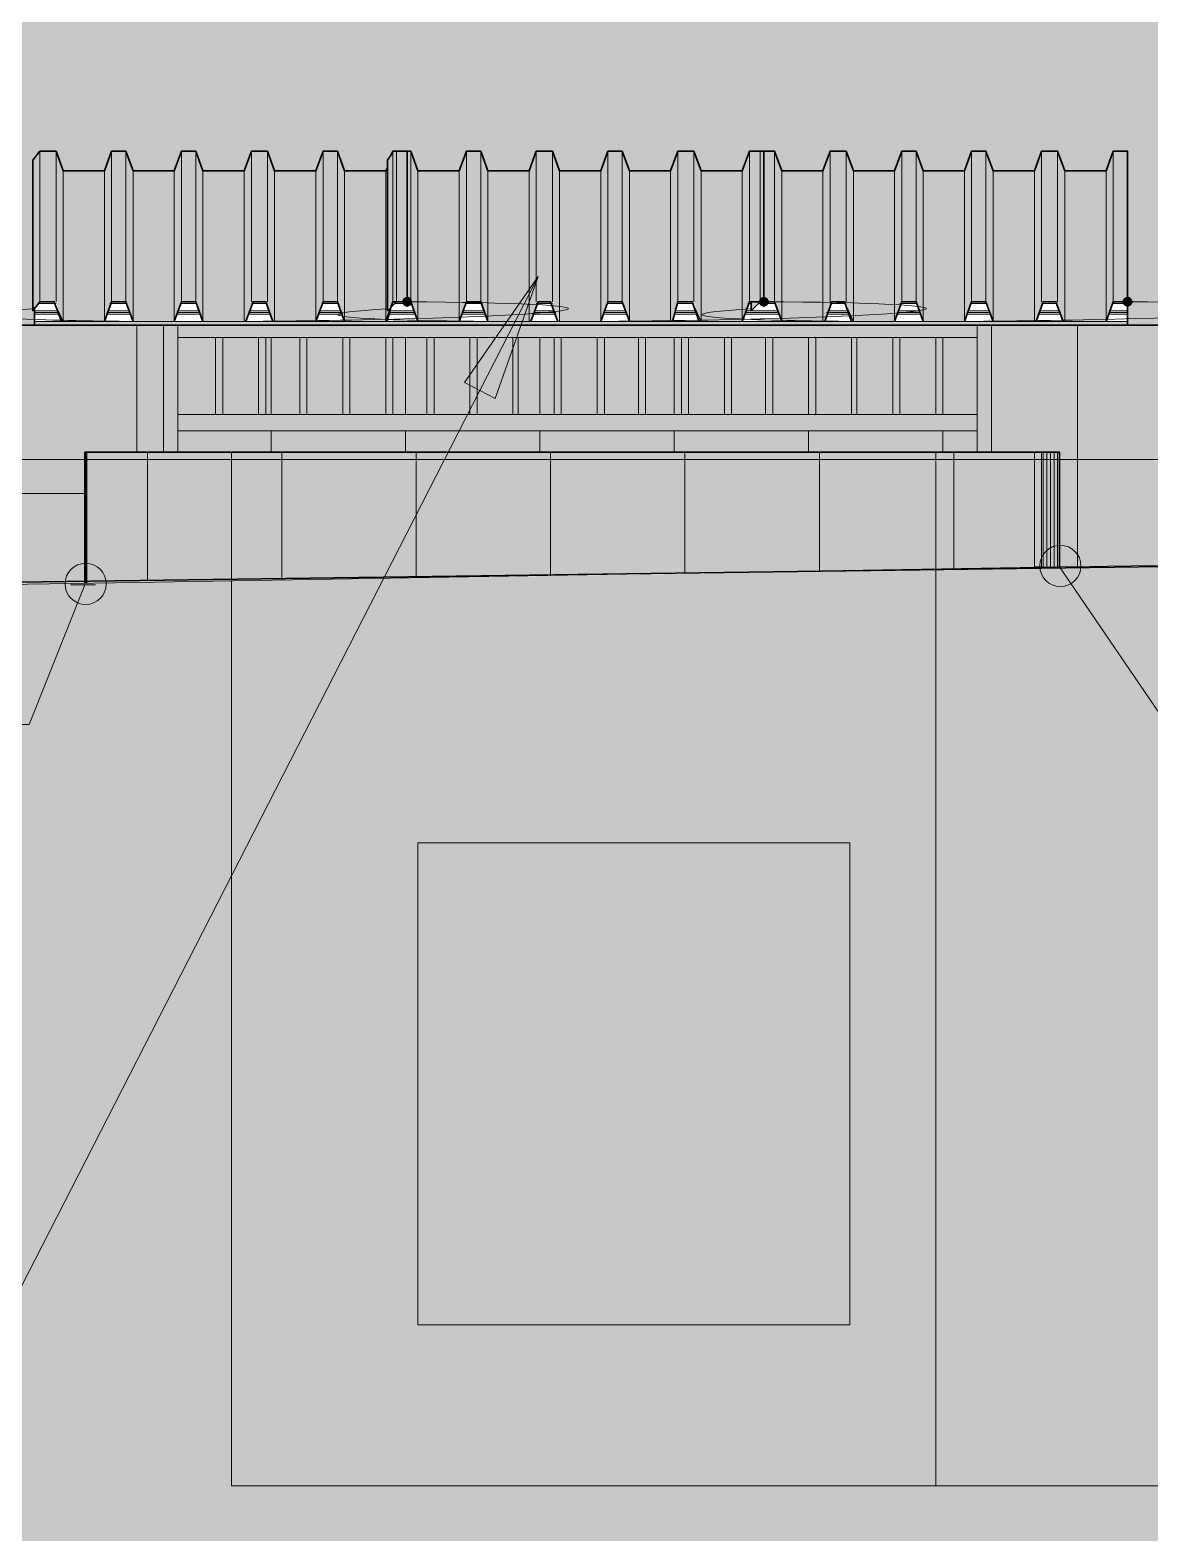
# Model space of a CAD drawing. Header units: millimetres. Extents: x -11345 to 411485, y -9810 to 73012.
# Drawn here: x 316092 to 318738, y 25735 to 29286 of the extents above; entities that cross this region are included whole.
import ezdxf

# ---------------------------------------------------------------- set-up
doc = ezdxf.new("R2010")
doc.units = ezdxf.units.MM
for name, color, linetype in [('PDF _Аннотация', 7, 'Continuous'), ('PDF _Крыша штриховка', 7, 'Continuous'), ('PDF _Линии', 7, 'Continuous'), ('PDF _Отметки', 7, 'Continuous'), ('PDF _Стены наружные', 7, 'Continuous'), ('PDF _Узлы', 7, 'Continuous')]:
    doc.layers.add(name, color=color, linetype=linetype)
for name, color, linetype, true_color in [('PDF _Крыша', 9, 'Continuous', 0x808080), ('PDF _Обобщенные модели', 7, 'Continuous', 0xb5bcbf), ('PDF _Ограждение', 7, 'Continuous', 0x7f7f7f), ('PDF _Стены штриховка поверхности', 7, 'Continuous', 0xcacbcc)]:
    doc.layers.add(name, color=color, linetype=linetype, true_color=true_color)

msp = doc.modelspace()

# ---------------------------------------------------------------- hatches: boundary and pattern name
at = {"layer": 'PDF _Аннотация', "transparency": 33554687}
msp.add_hatch(color=256, dxfattribs=at).paths.add_polyline_path([(317203.46523, 28453.26545), (317292.35903, 28703.01472), (317118.80446, 28453.26545), (317190.76611, 28415.16811)])
at = {"layer": 'PDF _Крыша', "true_color": 0x444f5b, "transparency": 33554559}
msp.add_hatch(color=251, dxfattribs=at).paths.add_polyline_path([(318685.02865, 28597.18876), (316102.87525, 28597.18876), (316102.87525, 28588.72268), (318685.02865, 28588.72268)])
at = {"layer": 'PDF _Линии', "transparency": 33554559}
for points in [[(316996.04635, 28643.75218), (316991.81331, 28652.21826), (316983.34723, 28656.4513), (316974.88115, 28652.21826), (316970.64812, 28643.75218), (316974.88115, 28635.2861), (316983.34723, 28631.05307), (316991.81331, 28635.2861)], [(317838.42098, 28643.75218), (317834.18794, 28652.21826), (317825.72186, 28656.4513), (317817.25579, 28652.21826), (317813.02275, 28643.75218), (317817.25579, 28635.2861), (317825.72186, 28631.05307), (317834.18794, 28635.2861)], [(318697.72776, 28643.75218), (318693.49472, 28652.21826), (318685.02865, 28656.4513), (318676.56257, 28652.21826), (318672.32953, 28643.75218), (318676.56257, 28635.2861), (318685.02865, 28631.05307), (318693.49472, 28635.2861)]]:
    msp.add_hatch(color=256, dxfattribs=at).paths.add_polyline_path(points)
at = {"layer": 'PDF _Обобщенные модели', "true_color": 0x51565c, "transparency": 33554559}
h = msp.add_hatch(color=251, dxfattribs=at)
h.paths.add_polyline_path([(318536.87231, 28597.18876), (318634.23219, 28597.18876), (318646.9313, 28639.51914), (318651.16434, 28643.75218), (318685.02865, 28643.75218), (318685.02865, 28999.3274), (318651.16434, 28999.3274), (318634.23219, 28952.76398), (318536.87231, 28952.76398), (318519.94015, 28999.3274), (318481.84281, 28999.3274), (318481.84281, 28995.09436), (318464.91065, 28952.76398), (318367.55077, 28952.76398), (318350.61862, 28999.3274), (318316.75431, 28999.3274), (318299.82216, 28952.76398), (318202.46228, 28952.76398), (318185.53012, 28999.3274), (318151.66582, 28999.3274), (318134.73366, 28952.76398), (318037.37378, 28952.76398), (318020.44163, 28999.3274), (317982.34428, 28999.3274), (317965.41213, 28952.76398), (317868.05225, 28952.76398), (317851.12009, 28999.3274), (317791.85756, 28999.3274), (317774.9254, 28952.76398), (317677.56552, 28952.76398), (317660.63337, 28999.3274), (317622.53602, 28999.3274), (317622.53602, 28995.09436), (317605.60387, 28952.76398), (317508.24399, 28952.76398), (317491.31183, 28999.3274), (317457.44753, 28999.3274), (317440.51537, 28952.76398), (317343.15549, 28952.76398), (317326.22334, 28999.3274), (317288.12599, 28999.3274), (317271.19384, 28952.76398), (317173.83396, 28952.76398), (317156.9018, 28999.3274), (317123.0375, 28999.3274), (317106.10534, 28952.76398), (317008.74546, 28952.76398), (316991.81331, 28999.3274), (316949.48292, 28999.3274), (316945.24989, 28990.86132), (316936.78381, 28978.16221), (316936.78381, 28961.23006), (316932.55077, 28952.76398), (316835.19089, 28952.76398), (316818.25874, 28999.3274), (316784.39443, 28999.3274), (316767.46228, 28952.76398), (316670.10239, 28952.76398), (316653.17024, 28999.3274), (316615.07289, 28999.3274), (316598.14074, 28952.76398), (316500.78086, 28952.76398), (316483.84871, 28999.3274), (316449.9844, 28999.3274), (316433.05225, 28952.76398), (316335.69236, 28952.76398), (316318.76021, 28999.3274), (316284.8959, 28999.3274), (316267.96375, 28952.76398), (316170.60387, 28952.76398), (316153.67172, 28999.3274), (316115.57437, 28999.3274), (316098.64222, 28978.16221), (316098.64222, 28626.82003), (316111.34133, 28639.51914), (316115.57437, 28643.75218), (316149.43868, 28643.75218), (316153.67172, 28643.75218), (316161.88879, 28616.36193), (316149.43868, 28643.75218), (316166.37083, 28597.18876), (316267.96375, 28597.18876), (316280.66287, 28639.51914), (316284.8959, 28643.75218), (316318.76021, 28643.75218), (316335.69236, 28601.4218), (316335.69236, 28597.18876), (316433.05225, 28597.18876), (316445.75136, 28635.2861), (316449.9844, 28643.75218), (316483.84871, 28643.75218), (316500.78086, 28601.4218), (316500.78086, 28597.18876), (316602.37378, 28597.18876), (316619.30593, 28643.75218), (316648.9372, 28643.75218), (316661.38731, 28616.36193), (316665.86936, 28601.4218), (316670.10239, 28597.18876), (316767.46228, 28597.18876), (316780.16139, 28639.51914), (316784.39443, 28643.75218), (316818.25874, 28643.75218), (316835.19089, 28601.4218), (316835.19089, 28597.18876), (316932.55077, 28597.18876), (316941.01685, 28622.58699), (316942.22629, 28623.79643), (316932.55077, 28597.18876), (316936.78381, 28597.18876), (316944.72076, 28626.2909), (316945.24989, 28626.82003), (316945.24989, 28628.23104), (316947.89554, 28637.93175), (316949.48292, 28639.51914), (316951.59944, 28639.51914), (316949.48292, 28635.2861), (316957.949, 28643.75218), (316991.81331, 28643.75218), (317008.74546, 28601.4218), (317008.74546, 28597.18876), (317106.10534, 28597.18876), (317123.0375, 28639.51914), (317123.0375, 28643.75218), (317156.9018, 28643.75218), (317173.83396, 28601.4218), (317173.83396, 28597.18876), (317275.42688, 28597.18876), (317292.35903, 28643.75218), (317321.9903, 28643.75218), (317343.15549, 28597.18876), (317326.22334, 28643.75218), (317343.15549, 28601.4218), (317343.15549, 28597.18876), (317440.51537, 28597.18876), (317453.21449, 28639.51914), (317457.44753, 28643.75218), (317491.31183, 28643.75218), (317508.24399, 28601.4218), (317508.24399, 28597.18876), (317609.83691, 28597.18876), (317618.9077, 28630.44835), (317622.53602, 28639.51914), (317622.53602, 28643.75218), (317656.40033, 28643.75218), (317660.63337, 28643.75218), (317668.85044, 28616.36193), (317656.40033, 28643.75218), (317673.33248, 28597.18876), (317774.9254, 28597.18876), (317791.85756, 28643.75218), (317796.09059, 28643.75218), (317796.09059, 28622.58699), (317800.32363, 28626.82003), (317817.25579, 28643.75218), (317851.12009, 28643.75218), (317868.05225, 28601.4218), (317868.05225, 28597.18876), (317969.64517, 28597.18876), (317986.57732, 28643.75218), (318016.20859, 28643.75218), (318020.44163, 28643.75218), (318028.6587, 28616.36193), (318016.20859, 28643.75218), (318033.14074, 28597.18876), (318134.73366, 28597.18876), (318147.43278, 28639.51914), (318151.66582, 28643.75218), (318185.53012, 28643.75218), (318202.46228, 28601.4218), (318202.46228, 28597.18876), (318299.82216, 28597.18876), (318316.75431, 28639.51914), (318316.75431, 28643.75218), (318350.61862, 28643.75218), (318367.55077, 28601.4218), (318367.55077, 28597.18876), (318469.14369, 28597.18876), (318486.07584, 28643.75218), (318515.70711, 28643.75218), (318528.15723, 28616.36193), (318532.63927, 28601.4218)])
h.paths.add_polyline_path([(316936.78381, 28626.82003), (316945.24989, 28635.2861), (316947.06405, 28637.10026), (316944.77955, 28630.8179)], flags=0)
at = {"layer": 'PDF _Ограждение', "true_color": 0xf7fbf5, "transparency": 33554559}
h = msp.add_hatch(color=7, dxfattribs=at)
h.paths.add_polyline_path([(317131.50357, 28377.07076), (317046.84281, 28377.07076), (317046.84281, 28559.09141), (317131.50357, 28559.09141)])
h.paths.add_polyline_path([(317330.45638, 28377.07076), (317245.79561, 28377.07076), (317245.79561, 28559.09141), (317330.45638, 28559.09141)], flags=0)
h.paths.add_polyline_path([(317347.38853, 28377.07076), (317347.38853, 28559.09141), (317432.0493, 28559.09141), (317432.0493, 28377.07076)], flags=0)
h.paths.add_polyline_path([(317732.59502, 28377.07076), (317647.93425, 28377.07076), (317647.93425, 28559.09141), (317732.59502, 28559.09141)], flags=0)
h.paths.add_polyline_path([(317931.54782, 28377.07076), (317846.88705, 28377.07076), (317846.88705, 28559.09141), (317931.54782, 28559.09141)], flags=0)
h.paths.add_polyline_path([(317948.47997, 28377.07076), (317948.47997, 28559.09141), (318033.14074, 28559.09141), (318033.14074, 28377.07076)], flags=0)
h.paths.add_polyline_path([(318363.31773, 28588.72268), (316407.65402, 28588.72268), (316407.65402, 28288.17696), (316441.51832, 28288.17696), (316441.51832, 28338.97342), (318329.45343, 28338.97342), (318329.45343, 28288.17696), (318363.31773, 28288.17696)], flags=0)
h.paths.add_polyline_path([(318045.83986, 28377.07076), (318045.83986, 28559.09141), (318130.50062, 28559.09141), (318130.50062, 28377.07076)], flags=0)
h.paths.add_polyline_path([(318232.09354, 28377.07076), (318147.43278, 28377.07076), (318147.43278, 28559.09141), (318232.09354, 28559.09141)], flags=0)
h.paths.add_polyline_path([(317749.52717, 28377.07076), (317749.52717, 28559.09141), (317829.9549, 28559.09141), (317829.9549, 28377.07076)], flags=0)
h.paths.add_polyline_path([(317546.34133, 28377.07076), (317546.34133, 28559.09141), (317631.0021, 28559.09141), (317631.0021, 28377.07076)], flags=0)
h.paths.add_polyline_path([(317448.98145, 28377.07076), (317448.98145, 28559.09141), (317529.40918, 28559.09141), (317529.40918, 28377.07076)], flags=0)
h.paths.add_polyline_path([(317148.43573, 28377.07076), (317148.43573, 28559.09141), (317233.09649, 28559.09141), (317233.09649, 28377.07076)], flags=0)
h.paths.add_polyline_path([(316949.48292, 28377.07076), (316949.48292, 28559.09141), (317029.91065, 28559.09141), (317029.91065, 28377.07076)], flags=0)
h.paths.add_polyline_path([(316847.89, 28377.07076), (316847.89, 28559.09141), (316932.55077, 28559.09141), (316932.55077, 28377.07076)], flags=0)
h.paths.add_polyline_path([(316746.29708, 28377.07076), (316746.29708, 28559.09141), (316830.95785, 28559.09141), (316830.95785, 28377.07076)], flags=0)
h.paths.add_polyline_path([(316648.9372, 28377.07076), (316648.9372, 28559.09141), (316729.36493, 28559.09141), (316729.36493, 28377.07076)], flags=0)
h.paths.add_polyline_path([(316547.34428, 28377.07076), (316547.34428, 28559.09141), (316632.00505, 28559.09141), (316632.00505, 28377.07076)], flags=0)
h.paths.add_polyline_path([(316441.51832, 28377.07076), (316441.51832, 28559.09141), (316530.41213, 28559.09141), (316530.41213, 28377.07076)], flags=0)
h.paths.add_polyline_path([(318329.45343, 28559.09141), (318329.45343, 28377.07076), (318249.0257, 28377.07076), (318249.0257, 28559.09141)], flags=0)
at = {"layer": 'PDF _Отметки', "transparency": 33554687}
for points in [[(318532.63927, 28068.05897), (318519.94015, 28068.05897), (318515.70711, 28063.82593), (318507.24104, 28063.82593), (318498.77496, 28059.59289), (318494.54192, 28055.35985), (318486.07584, 28046.89377), (318486.07584, 28042.66073), (318481.84281, 28038.4277), (318477.60977, 28034.19466), (318477.60977, 28000.33035), (318481.84281, 27996.09731), (318486.07584, 27991.86427), (318486.07584, 27987.63124), (318494.54192, 27979.16516), (318498.77496, 27974.93212), (318507.24104, 27970.69908), (318511.47407, 27970.69908), (318515.70711, 27966.46604), (318536.87231, 27966.46604), (318541.10534, 27970.69908), (318545.33838, 27970.69908), (318549.57142, 27974.93212), (318553.80446, 27974.93212), (318562.27054, 27983.3982), (318566.50357, 27987.63124), (318566.50357, 27991.86427), (318570.73661, 27996.09731), (318570.73661, 28000.33035), (318574.96965, 28004.56339), (318574.96965, 28029.96162), (318570.73661, 28034.19466), (318570.73661, 28038.4277), (318566.50357, 28042.66073), (318566.50357, 28046.89377), (318562.27054, 28051.12681), (318553.80446, 28059.59289), (318549.57142, 28059.59289), (318545.33838, 28063.82593), (318536.87231, 28063.82593)], [(316238.33248, 28025.72858), (316204.46818, 28025.72858), (316204.46818, 28021.49554), (316196.0021, 28021.49554), (316196.0021, 28017.2625), (316191.76906, 28013.02947), (316187.53602, 28013.02947), (316183.30298, 28008.79643), (316179.06995, 28004.56339), (316179.06995, 28000.33035), (316174.83691, 27996.09731), (316174.83691, 27957.99997), (316179.06995, 27953.76693), (316179.06995, 27949.53389), (316183.30298, 27945.30085), (316187.53602, 27941.06781), (316191.76906, 27941.06781), (316196.0021, 27936.83478), (316196.0021, 27932.60174), (316204.46818, 27932.60174), (316204.46818, 27928.3687), (316238.33248, 27928.3687), (316242.56552, 27932.60174), (316246.79856, 27932.60174), (316251.0316, 27936.83478), (316255.26464, 27941.06781), (316259.49767, 27941.06781), (316263.73071, 27945.30085), (316263.73071, 27949.53389), (316267.96375, 27953.76693), (316267.96375, 27957.99997), (316272.19679, 27962.23301), (316272.19679, 27991.86427), (316267.96375, 27996.09731), (316267.96375, 28000.33035), (316263.73071, 28004.56339), (316263.73071, 28008.79643), (316259.49767, 28013.02947), (316255.26464, 28013.02947), (316251.0316, 28017.2625), (316246.79856, 28021.49554), (316242.56552, 28021.49554)]]:
    msp.add_hatch(color=256, dxfattribs=at).paths.add_polyline_path(points)
at = {"layer": 'PDF _Стены штриховка поверхности', "transparency": 33554687}
h = msp.add_hatch(color=256, dxfattribs=at)
h.paths.add_polyline_path([(321792.07879, 28863.87017), (321745.51537, 28855.4041), (321745.51537, 28605.65484), (321753.98145, 28609.88787), (321809.01095, 28622.58699), (321809.01095, 28868.10321)])
h.paths.add_polyline_path([(321927.53602, 31788.89967), (321927.53602, 29405.69908), (320191.9903, 29405.69908), (320191.9903, 31788.89967)])
h.paths.add_polyline_path([(322774.14369, 29934.82888), (322774.14369, 30544.3864), (322769.91065, 30544.3864), (322769.91065, 30569.78463), (322774.14369, 30569.78463), (322774.14369, 31179.34215), (322769.91065, 31179.34215), (322769.91065, 31204.74038), (322774.14369, 31204.74038), (322774.14369, 31818.53094), (322769.91065, 31818.53094), (322769.91065, 31839.69613), (322774.14369, 31839.69613), (322774.14369, 32296.86427), (322613.28823, 32275.69908), (322490.53012, 32258.76693), (322490.53012, 32330.72858), (322774.14369, 32368.82593), (322774.14369, 32453.48669), (322769.91065, 32453.48669), (322769.91065, 32478.88492), (322774.14369, 32478.88492), (322774.14369, 33058.81118), (315840.42688, 33058.81118), (315840.42688, 28588.72268), (316102.87525, 28588.72268), (316102.87525, 28631.05307), (316098.64222, 28622.58699), (316098.64222, 28978.16221), (316115.57437, 28999.3274), (316153.67172, 28999.3274), (316170.60387, 28952.76398), (316267.96375, 28952.76398), (316284.8959, 28999.3274), (316318.76021, 28999.3274), (316335.69236, 28952.76398), (316433.05225, 28952.76398), (316449.9844, 28999.3274), (316483.84871, 28999.3274), (316500.78086, 28952.76398), (316598.14074, 28952.76398), (316615.07289, 28999.3274), (316653.17024, 28999.3274), (316670.10239, 28952.76398), (316767.46228, 28952.76398), (316784.39443, 28999.3274), (316818.25874, 28999.3274), (316822.49177, 28990.86132), (316826.72481, 28978.16221), (316830.95785, 28961.23006), (316835.19089, 28952.76398), (316932.55077, 28952.76398), (316936.78381, 28961.23006), (316936.78381, 28978.16221), (316945.24989, 28990.86132), (316949.48292, 28999.3274), (316991.81331, 28999.3274), (317008.74546, 28952.76398), (317106.10534, 28952.76398), (317123.0375, 28999.3274), (317156.9018, 28999.3274), (317173.83396, 28952.76398), (317271.19384, 28952.76398), (317288.12599, 28999.3274), (317326.22334, 28999.3274), (317343.15549, 28952.76398), (317440.51537, 28952.76398), (317457.44753, 28999.3274), (317491.31183, 28999.3274), (317508.24399, 28952.76398), (317605.60387, 28952.76398), (317622.53602, 28999.3274), (317660.63337, 28999.3274), (317677.56552, 28952.76398), (317774.9254, 28952.76398), (317791.85756, 28999.3274), (317851.12009, 28999.3274), (317868.05225, 28952.76398), (317965.41213, 28952.76398), (317982.34428, 28999.3274), (318020.44163, 28999.3274), (318033.14074, 28952.76398), (318134.73366, 28952.76398), (318151.66582, 28999.3274), (318185.53012, 28999.3274), (318202.46228, 28952.76398), (318299.82216, 28952.76398), (318316.75431, 28999.3274), (318350.61862, 28999.3274), (318367.55077, 28952.76398), (318464.91065, 28952.76398), (318481.84281, 28999.3274), (318519.94015, 28999.3274), (318536.87231, 28952.76398), (318634.23219, 28952.76398), (318651.16434, 28999.3274), (318685.02865, 28999.3274), (318685.02865, 28588.72268), (321648.15549, 28588.72268), (321686.25284, 28592.95572), (321686.25284, 28876.56929), (321745.51537, 28876.56929), (321745.51537, 28893.50144), (321741.28233, 28893.50144), (321660.85461, 28876.56929), (321525.39738, 28846.93802), (321483.067, 28838.47194), (321483.067, 28846.93802), (321478.83396, 28846.93802), (321470.36788, 28897.73448), (321952.93425, 28999.3274), (322774.14369, 29172.88197), (322774.14369, 29274.47489), (322769.91065, 29274.47489), (322769.91065, 29299.87312), (322774.14369, 29299.87312), (322774.14369, 29909.43065), (322769.91065, 29909.43065), (322769.91065, 29934.82888)], flags=0)
h.paths.add_polyline_path([(317995.0434, 29405.69908), (316263.73071, 29405.69908), (316263.73071, 31788.89967), (317995.0434, 31788.89967)], flags=0)
at = {"layer": 'PDF _Стены штриховка поверхности', "true_color": 0x3a3a3a, "transparency": 33554687}
h = msp.add_hatch(color=250, dxfattribs=at)
h.paths.add_polyline_path([(308161.69531, 28288.17696), (308161.69531, 27852.17401), (308157.46228, 28283.94392), (308157.46228, 28288.17696), (308140.53012, 28283.94392), (308140.53012, 28288.17696), (308157.46228, 28288.17696)])
h.paths.add_polyline_path([(316225.63337, 27979.16516), (316293.36198, 27979.16516), (318464.91065, 28017.2625), (318524.17319, 28017.2625), (321474.60092, 28055.35985), (321474.60092, 28127.3215), (321504.23219, 28127.3215), (321504.23219, 28237.3805), (321571.9608, 28237.3805), (321571.9608, 28436.3333), (321686.25284, 28436.3333), (321686.25284, 28525.22711), (321588.89295, 28508.29495), (321588.89295, 28516.76103), (321576.19384, 28512.52799), (321567.72776, 28563.32445), (321584.65992, 28567.55749), (321584.65992, 28571.79053), (321648.15549, 28588.72268), (318363.31773, 28588.72268), (318363.31773, 28288.17696), (318329.45343, 28288.17696), (318329.45343, 28338.97342), (316441.51832, 28338.97342), (316441.51832, 28288.17696), (316407.65402, 28288.17696), (316407.65402, 28588.72268), (315840.42688, 28588.72268), (315840.42688, 28233.14746), (315836.19384, 28224.68138), (315831.9608, 28216.21531), (315823.49472, 28203.51619), (315815.02865, 28195.05012), (315802.32953, 28190.81708), (315776.9313, 28190.81708), (315764.23219, 28195.05012), (315755.76611, 28203.51619), (315743.067, 28216.21531), (315738.83396, 28224.68138), (315738.83396, 28588.72268), (314015.98735, 28588.72268), (314015.98735, 28288.17696), (313982.12304, 28288.17696), (313982.12304, 28338.97342), (311581.9903, 28338.97342), (311581.9903, 28288.17696), (311539.65992, 28288.17696), (311539.65992, 28338.97342), (308250.58912, 28338.97342), (308250.58912, 28288.17696), (308220.95785, 28288.17696), (308220.95785, 28588.72268), (300563.39148, 28588.72268), (300563.39148, 28042.66073), (300559.15844, 28029.96162), (300550.69236, 28021.49554), (300542.22629, 28013.02947), (300529.52717, 28008.79643), (300504.12894, 28008.79643), (300491.42983, 28013.02947), (300478.73071, 28021.49554), (300470.26464, 28029.96162), (300466.0316, 28042.66073), (300466.0316, 28588.72268), (300114.68941, 28584.48964), (300114.68941, 28588.72268), (300123.15549, 28588.72268), (300123.15549, 28787.67548), (300106.22334, 28787.67548), (300106.22334, 28588.72268), (298929.43868, 28588.72268), (298933.67172, 28140.02062), (298933.67172, 28072.292), (298929.43868, 28072.292), (298929.43868, 27974.93212), (298925.20564, 27962.23301), (298916.73956, 27953.76693), (298908.27348, 27949.53389), (298899.80741, 27945.30085), (298887.10829, 27945.30085), (298870.17614, 27949.53389), (298865.9431, 27953.76693), (298857.47702, 27957.99997), (298853.24399, 27970.69908), (298849.01095, 27974.93212), (298849.01095, 28072.292), (298832.07879, 28072.292), (298832.07879, 28089.22416), (298844.77791, 28089.22416), (298844.77791, 28140.02062), (298849.01095, 28140.02062), (298849.01095, 28588.72268), (298802.44753, 28588.72268), (297905.0434, 28140.02062), (297807.68351, 28089.22416), (297769.58617, 28072.292), (297617.19679, 27996.09731), (297579.09944, 27974.93212), (297566.40033, 27970.69908), (297545.23514, 27957.99997), (297532.53602, 27953.76693), (297524.06995, 27949.53389), (297515.60387, 27945.30085), (297299.71891, 27835.24186), (297299.71891, 27695.55159), (299111.45933, 27767.51324), (299141.09059, 27767.51324), (299331.57732, 27775.97932), (299877.63927, 27767.51324), (299907.27054, 27767.51324), (300093.52422, 27763.2802), (300114.68941, 27763.2802), (301139.08469, 27775.97932), (308093.9667, 27847.94097), (308093.9667, 27843.70793), (308102.43278, 27847.94097), (308161.69531, 27847.94097), (308386.04635, 27852.17401), (314168.37673, 27945.30085), (314189.54192, 27945.30085), (314253.0375, 27949.53389), (314324.99915, 27949.53389), (316221.40033, 27979.16516), (316225.63337, 28190.81708)], flags=0)
for points in [[(316530.41213, 28559.09141), (316441.51832, 28559.09141), (316441.51832, 28377.07076), (316530.41213, 28377.07076)], [(316632.00505, 28559.09141), (316547.34428, 28559.09141), (316547.34428, 28377.07076), (316632.00505, 28377.07076)], [(316729.36493, 28559.09141), (316648.9372, 28559.09141), (316648.9372, 28377.07076), (316729.36493, 28377.07076)], [(316830.95785, 28559.09141), (316746.29708, 28559.09141), (316746.29708, 28377.07076), (316830.95785, 28377.07076)], [(316932.55077, 28559.09141), (316847.89, 28559.09141), (316847.89, 28377.07076), (316932.55077, 28377.07076)], [(317029.91065, 28559.09141), (316949.48292, 28559.09141), (316949.48292, 28377.07076), (317029.91065, 28377.07076)], [(317131.50357, 28559.09141), (317046.84281, 28559.09141), (317046.84281, 28377.07076), (317131.50357, 28377.07076)], [(317233.09649, 28559.09141), (317148.43573, 28559.09141), (317148.43573, 28377.07076), (317233.09649, 28377.07076)], [(317330.45638, 28559.09141), (317245.79561, 28559.09141), (317245.79561, 28377.07076), (317330.45638, 28377.07076)], [(317432.0493, 28559.09141), (317347.38853, 28559.09141), (317347.38853, 28377.07076), (317432.0493, 28377.07076)], [(317529.40918, 28559.09141), (317448.98145, 28559.09141), (317448.98145, 28377.07076), (317529.40918, 28377.07076)], [(317631.0021, 28559.09141), (317546.34133, 28559.09141), (317546.34133, 28377.07076), (317631.0021, 28377.07076)], [(317732.59502, 28559.09141), (317647.93425, 28559.09141), (317647.93425, 28377.07076), (317732.59502, 28377.07076)], [(317829.9549, 28559.09141), (317749.52717, 28559.09141), (317749.52717, 28377.07076), (317829.9549, 28377.07076)], [(317931.54782, 28559.09141), (317846.88705, 28559.09141), (317846.88705, 28377.07076), (317931.54782, 28377.07076)], [(318033.14074, 28559.09141), (317948.47997, 28559.09141), (317948.47997, 28377.07076), (318033.14074, 28377.07076)], [(318130.50062, 28559.09141), (318045.83986, 28559.09141), (318045.83986, 28377.07076), (318130.50062, 28377.07076)], [(318232.09354, 28559.09141), (318147.43278, 28559.09141), (318147.43278, 28377.07076), (318232.09354, 28377.07076)], [(318329.45343, 28559.09141), (318249.0257, 28559.09141), (318249.0257, 28377.07076), (318329.45343, 28377.07076)]]:
    msp.add_hatch(color=250, dxfattribs=at).paths.add_polyline_path(points)
at = {"layer": 'PDF _Узлы', "true_color": 0xffffff, "transparency": 33554687}
msp.add_hatch(color=7, dxfattribs=at).paths.add_polyline_path([(322841.87231, 27936.83478), (322841.87231, 28076.52504), (321859.80741, 28059.59289), (321504.23219, 28055.35985), (318138.9667, 28008.79643), (313609.61567, 27936.83478), (310765.0139, 27890.27135), (309203.02275, 27864.87312), (308034.70416, 27843.70793), (306481.17909, 27831.00882), (301113.68646, 27775.97932), (300093.52422, 27763.2802), (299331.57732, 27775.97932), (299064.8959, 27763.2802), (296537.77201, 27665.92032), (296537.77201, 24228.69318), (345725.67761, 24228.69318), (345725.67761, 27831.00882), (345264.27643, 27843.70793), (344718.21449, 27864.87312), (343968.9667, 27890.27135), (342055.63337, 27936.83478)])

# ---------------------------------------------------------------- linework, layer by layer
at = {"layer": 'PDF _Аннотация', "lineweight": 9}
msp.add_lwpolyline([(317292.35903, 28703.01472), (314621.31183, 23483.67843), (315434.0552, 23483.67843), (314621.31183, 23483.67843), (310875.07289, 29117.85248)], dxfattribs=at)
msp.add_lwpolyline([(317292.35903, 28703.01472), (317118.80446, 28453.26545), (317190.76611, 28415.16811)], close=True, dxfattribs=at)
at = {"layer": 'PDF _Крыша', "color": 7, "lineweight": 9}
msp.add_lwpolyline([(316102.87525, 28597.18876), (318685.02865, 28597.18876)], dxfattribs=at)
at = {"layer": 'PDF _Крыша штриховка', "lineweight": 9}
for points in [[(316102.87525, 28622.58699), (316157.90475, 28622.58699)], [(316276.42983, 28622.58699), (316327.22629, 28622.58699)], [(316280.66287, 28639.51914), (316318.76021, 28639.51914), (316284.8959, 28639.51914)], [(316441.51832, 28622.58699), (316458.45048, 28622.58699), (316492.31478, 28622.58699)], [(316610.83986, 28622.58699), (316657.40328, 28622.58699)], [(316775.92835, 28622.58699), (316826.72481, 28622.58699)], [(316941.01685, 28622.58699), (317000.27938, 28622.58699)], [(317114.57142, 28622.58699), (317165.36788, 28622.58699)], [(317156.9018, 28639.51914), (317123.0375, 28639.51914), (317161.13484, 28639.51914)], [(317283.89295, 28622.58699), (317330.45638, 28622.58699)], [(317448.98145, 28622.58699), (317499.77791, 28622.58699)], [(317618.30298, 28622.58699), (317660.63337, 28622.58699), (317664.86641, 28622.58699)], [(317783.39148, 28622.58699), (317859.58617, 28622.58699)], [(317787.62452, 28639.51914), (317796.09059, 28639.51914), (317791.85756, 28639.51914)], [(317978.11124, 28622.58699), (318024.67466, 28622.58699)], [(318143.19974, 28622.58699), (318193.9962, 28622.58699)], [(318147.43278, 28639.51914), (318185.53012, 28639.51914), (318151.66582, 28639.51914)], [(318308.28823, 28622.58699), (318359.08469, 28622.58699)], [(318477.60977, 28622.58699), (318524.17319, 28622.58699)], [(318642.69826, 28622.58699), (318685.02865, 28622.58699)], [(316102.87525, 28618.35395), (316157.90475, 28618.35395)], [(316102.87525, 28614.12091), (316162.13779, 28614.12091)], [(316272.19679, 28614.12091), (316327.22629, 28614.12091)], [(316276.42983, 28618.35395), (316327.22629, 28618.35395)], [(316441.51832, 28618.35395), (316458.45048, 28618.35395), (316492.31478, 28618.35395)], [(316441.51832, 28614.12091), (316458.45048, 28614.12091), (316496.54782, 28614.12091)], [(316606.60682, 28614.12091), (316661.63632, 28614.12091)], [(316610.83986, 28618.35395), (316657.40328, 28618.35395)], [(316775.92835, 28618.35395), (316826.72481, 28618.35395)], [(316775.92835, 28614.12091), (316826.72481, 28614.12091)], [(316941.01685, 28618.35395), (317000.27938, 28618.35395)], [(316941.01685, 28614.12091), (317000.27938, 28614.12091)], [(317114.57142, 28618.35395), (317165.36788, 28618.35395)], [(317114.57142, 28614.12091), (317169.60092, 28614.12091)], [(317279.65992, 28614.12091), (317334.68941, 28614.12091)], [(317283.89295, 28618.35395), (317334.68941, 28618.35395)], [(317448.98145, 28618.35395), (317499.77791, 28618.35395)], [(317448.98145, 28614.12091), (317499.77791, 28614.12091)], [(317614.06995, 28618.35395), (317660.63337, 28618.35395), (317664.86641, 28618.35395)], [(317614.06995, 28614.12091), (317660.63337, 28614.12091), (317669.09944, 28614.12091)], [(317779.15844, 28614.12091), (317859.58617, 28614.12091)], [(317783.39148, 28618.35395), (317859.58617, 28618.35395)], [(317973.8782, 28618.35395), (318024.67466, 28618.35395)], [(317973.8782, 28614.12091), (318028.9077, 28614.12091)], [(318138.9667, 28614.12091), (318193.9962, 28614.12091)], [(318143.19974, 28618.35395), (318193.9962, 28618.35395)], [(318308.28823, 28618.35395), (318359.08469, 28618.35395)], [(318359.08469, 28614.12091), (318308.28823, 28614.12091), (318363.31773, 28614.12091), (318308.28823, 28614.12091)], [(318473.37673, 28614.12091), (318528.40623, 28614.12091)], [(318477.60977, 28618.35395), (318524.17319, 28618.35395)], [(318685.02865, 28614.12091), (318638.46523, 28614.12091), (318685.02865, 28614.12091), (318642.69826, 28614.12091)], [(318642.69826, 28618.35395), (318685.02865, 28618.35395)]]:
    msp.add_lwpolyline(points, dxfattribs=at)
for points in [[(316153.67172, 28639.51914), (316111.34133, 28639.51914)], [(316483.84871, 28639.51914), (316458.45048, 28639.51914), (316449.9844, 28639.51914), (316458.45048, 28639.51914)], [(316653.17024, 28639.51914), (316615.07289, 28639.51914)], [(316818.25874, 28639.51914), (316784.39443, 28639.51914)], [(316991.81331, 28639.51914), (316953.71596, 28639.51914)], [(317326.22334, 28639.51914), (317288.12599, 28639.51914)], [(317491.31183, 28639.51914), (317457.44753, 28639.51914)], [(317660.63337, 28639.51914), (317622.53602, 28639.51914)], [(317851.12009, 28639.51914), (317813.02275, 28639.51914)], [(318020.44163, 28639.51914), (317982.34428, 28639.51914)], [(318350.61862, 28639.51914), (318316.75431, 28639.51914)], [(318519.94015, 28639.51914), (318481.84281, 28639.51914)], [(318685.02865, 28639.51914), (318651.16434, 28639.51914)], [(316162.13779, 28614.12091), (316102.87525, 28614.12091)], [(316327.22629, 28614.12091), (316272.19679, 28614.12091)], [(316496.54782, 28614.12091), (316458.45048, 28614.12091), (316441.51832, 28614.12091), (316458.45048, 28614.12091)], [(316661.63632, 28614.12091), (316606.60682, 28614.12091)], [(316826.72481, 28614.12091), (316775.92835, 28614.12091)], [(317000.27938, 28614.12091), (316941.01685, 28614.12091)], [(317169.60092, 28614.12091), (317114.57142, 28614.12091)], [(317334.68941, 28614.12091), (317279.65992, 28614.12091)], [(317499.77791, 28614.12091), (317448.98145, 28614.12091)], [(317669.09944, 28614.12091), (317660.63337, 28614.12091), (317614.06995, 28614.12091), (317660.63337, 28614.12091)], [(317859.58617, 28614.12091), (317779.15844, 28614.12091)], [(318028.9077, 28614.12091), (317973.8782, 28614.12091)], [(318193.9962, 28614.12091), (318138.9667, 28614.12091)], [(318528.40623, 28614.12091), (318473.37673, 28614.12091)]]:
    msp.add_lwpolyline(points, close=True, dxfattribs=at)
at = {"layer": 'PDF _Линии', "lineweight": 30}
for points in [[(316166.37083, 28597.18876), (316149.43868, 28643.75218), (316115.57437, 28643.75218), (316098.64222, 28622.58699), (316098.64222, 28626.82003), (316098.64222, 28978.16221), (316115.57437, 28999.3274), (316153.67172, 28999.3274), (316170.60387, 28952.76398), (316267.96375, 28952.76398), (316284.8959, 28999.3274), (316318.76021, 28999.3274), (316335.69236, 28952.76398), (316433.05225, 28952.76398), (316449.9844, 28999.3274), (316483.84871, 28999.3274), (316500.78086, 28952.76398), (316598.14074, 28952.76398), (316615.07289, 28999.3274), (316653.17024, 28999.3274), (316670.10239, 28952.76398), (316767.46228, 28952.76398), (316784.39443, 28999.3274), (316818.25874, 28999.3274), (316835.19089, 28952.76398), (316932.55077, 28952.76398), (316936.78381, 28961.23006)], [(317008.74546, 28597.18876), (316991.81331, 28643.75218), (316957.949, 28643.75218), (316936.78381, 28622.58699), (316936.78381, 28626.82003), (316936.78381, 28978.16221), (316945.24989, 28990.86132), (316949.48292, 28999.3274), (316983.34723, 28999.3274), (316983.34723, 28643.75218), (316949.48292, 28643.75218), (316932.55077, 28597.18876)], [(316957.949, 28999.3274), (316991.81331, 28999.3274), (317008.74546, 28952.76398), (317106.10534, 28952.76398), (317123.0375, 28999.3274), (317156.9018, 28999.3274), (317173.83396, 28952.76398), (317271.19384, 28952.76398), (317288.12599, 28999.3274), (317326.22334, 28999.3274), (317343.15549, 28952.76398), (317440.51537, 28952.76398), (317457.44753, 28999.3274), (317491.31183, 28999.3274), (317508.24399, 28952.76398), (317605.60387, 28952.76398), (317622.53602, 28999.3274), (317660.63337, 28999.3274), (317677.56552, 28952.76398), (317774.9254, 28952.76398), (317791.85756, 28999.3274), (317825.72186, 28999.3274), (317825.72186, 28643.75218), (317791.85756, 28643.75218), (317774.9254, 28597.18876)], [(317817.25579, 28999.3274), (317851.12009, 28999.3274), (317868.05225, 28952.76398), (317965.41213, 28952.76398), (317982.34428, 28999.3274), (318020.44163, 28999.3274), (318037.37378, 28952.76398), (318134.73366, 28952.76398), (318151.66582, 28999.3274), (318185.53012, 28999.3274), (318202.46228, 28952.76398), (318299.82216, 28952.76398), (318316.75431, 28999.3274), (318350.61862, 28999.3274), (318367.55077, 28952.76398), (318464.91065, 28952.76398), (318481.84281, 28999.3274), (318519.94015, 28999.3274), (318536.87231, 28952.76398), (318634.23219, 28952.76398), (318651.16434, 28999.3274), (318685.02865, 28999.3274), (318685.02865, 28643.75218), (318651.16434, 28643.75218), (318634.23219, 28597.18876)], [(316102.87525, 28588.72268), (316102.87525, 28631.05307)], [(316267.96375, 28597.18876), (316284.8959, 28643.75218), (316318.76021, 28643.75218), (316335.69236, 28597.18876)], [(316433.05225, 28597.18876), (316449.9844, 28643.75218), (316483.84871, 28643.75218), (316500.78086, 28597.18876)], [(316602.37378, 28597.18876), (316619.30593, 28643.75218), (316648.9372, 28643.75218), (316665.86936, 28597.18876)], [(316767.46228, 28597.18876), (316784.39443, 28643.75218), (316818.25874, 28643.75218), (316835.19089, 28597.18876)], [(317106.10534, 28597.18876), (317123.0375, 28643.75218), (317156.9018, 28643.75218), (317173.83396, 28597.18876)], [(317275.42688, 28597.18876), (317292.35903, 28643.75218), (317321.9903, 28643.75218), (317338.92245, 28597.18876)], [(317440.51537, 28597.18876), (317457.44753, 28643.75218), (317491.31183, 28643.75218), (317508.24399, 28597.18876)], [(317609.83691, 28597.18876), (317622.53602, 28643.75218), (317656.40033, 28643.75218), (317673.33248, 28597.18876)], [(317796.09059, 28643.75218), (317796.09059, 28626.82003), (317796.09059, 28622.58699), (317817.25579, 28643.75218), (317851.12009, 28643.75218), (317868.05225, 28597.18876)], [(317969.64517, 28597.18876), (317986.57732, 28643.75218), (318016.20859, 28643.75218), (318033.14074, 28597.18876)], [(318134.73366, 28597.18876), (318151.66582, 28643.75218), (318185.53012, 28643.75218), (318202.46228, 28597.18876)], [(318299.82216, 28597.18876), (318316.75431, 28643.75218), (318350.61862, 28643.75218), (318367.55077, 28597.18876)], [(318469.14369, 28597.18876), (318486.07584, 28643.75218), (318515.70711, 28643.75218), (318532.63927, 28597.18876)], [(318685.02865, 28643.75218), (318685.02865, 28588.72268)], [(316221.40033, 27979.16516), (316221.40033, 28288.17696), (318524.17319, 28288.17696), (318524.17319, 28017.2625)], [(316225.63337, 28288.17696), (316225.63337, 27979.16516)]]:
    msp.add_lwpolyline(points, dxfattribs=at)
at = {"layer": 'PDF _Линии', "lineweight": 30, "ltscale": 58.079336}
msp.add_lwpolyline([(313745.07289, 28588.72268), (322769.91065, 28588.72268)], dxfattribs=at)
at = {"layer": 'PDF _Линии', "lineweight": 9, "ltscale": 3.047895}
msp.add_lwpolyline([(316568.50947, 28288.17696), (316568.50947, 25845.71383), (318232.09354, 25845.71383), (318232.09354, 28288.17696)], dxfattribs=at)
at = {"layer": 'PDF _Линии', "lineweight": 9}
for points in [[(321576.19384, 28059.59289), (318524.17319, 28017.2625), (316293.36198, 27979.16516), (313499.55667, 27936.83478), (308110.89885, 27847.94097), (300114.68941, 27763.2802), (299331.57732, 27775.97932), (296537.77201, 27665.92032)], [(316187.53602, 27974.93212), (316246.79856, 27974.93212)]]:
    msp.add_lwpolyline(points, dxfattribs=at)
at = {"layer": 'PDF _Линии', "lineweight": 30, "ltscale": 79.80008}
msp.add_lwpolyline([(300114.68941, 27763.2802), (321474.60092, 28055.35985)], dxfattribs=at)
at = {"layer": 'PDF _Линии', "lineweight": 9, "ltscale": 3.005563}
msp.add_lwpolyline([(318028.9077, 26226.68728), (317008.74546, 26226.68728), (317008.74546, 27365.3746), (318028.9077, 27365.3746)], close=True, dxfattribs=at)
at = {"layer": 'PDF _Обобщенные модели', "color": 7, "lineweight": 18}
for points in [[(316115.57437, 28643.75218), (316115.57437, 28999.3274)], [(316153.67172, 28643.75218), (316153.67172, 28999.3274)], [(316284.8959, 28999.3274), (316284.8959, 28643.75218)], [(316318.76021, 28999.3274), (316318.76021, 28643.75218)], [(316449.9844, 28999.3274), (316449.9844, 28643.75218)], [(316483.84871, 28999.3274), (316483.84871, 28643.75218)], [(316615.07289, 28999.3274), (316615.07289, 28643.75218)], [(316653.17024, 28999.3274), (316653.17024, 28643.75218)], [(316784.39443, 28999.3274), (316784.39443, 28643.75218)], [(316818.25874, 28999.3274), (316818.25874, 28643.75218)], [(316949.48292, 28999.3274), (316949.48292, 28643.75218)], [(316957.949, 28643.75218), (316957.949, 28999.3274)], [(316991.81331, 28643.75218), (316991.81331, 28999.3274)], [(317123.0375, 28999.3274), (317123.0375, 28643.75218)], [(317156.9018, 28999.3274), (317156.9018, 28643.75218)], [(317288.12599, 28999.3274), (317288.12599, 28643.75218)], [(317326.22334, 28999.3274), (317326.22334, 28643.75218)], [(317457.44753, 28999.3274), (317457.44753, 28643.75218)], [(317491.31183, 28999.3274), (317491.31183, 28643.75218)], [(317622.53602, 28999.3274), (317622.53602, 28643.75218)], [(317660.63337, 28999.3274), (317660.63337, 28643.75218)], [(317791.85756, 28999.3274), (317791.85756, 28643.75218)], [(317817.25579, 28643.75218), (317817.25579, 28999.3274)], [(317851.12009, 28643.75218), (317851.12009, 28999.3274)], [(317982.34428, 28999.3274), (317982.34428, 28643.75218)], [(318020.44163, 28999.3274), (318020.44163, 28643.75218)], [(318151.66582, 28999.3274), (318151.66582, 28643.75218)], [(318185.53012, 28999.3274), (318185.53012, 28643.75218)], [(318316.75431, 28999.3274), (318316.75431, 28643.75218)], [(318350.61862, 28999.3274), (318350.61862, 28643.75218)], [(318481.84281, 28999.3274), (318481.84281, 28643.75218)], [(318519.94015, 28999.3274), (318519.94015, 28643.75218)], [(318651.16434, 28999.3274), (318651.16434, 28643.75218)], [(316170.60387, 28952.76398), (316170.60387, 28597.18876)], [(316267.96375, 28952.76398), (316267.96375, 28597.18876)], [(316335.69236, 28952.76398), (316335.69236, 28597.18876)], [(316433.05225, 28952.76398), (316433.05225, 28597.18876)], [(316500.78086, 28952.76398), (316500.78086, 28597.18876)], [(316598.14074, 28952.76398), (316598.14074, 28597.18876)], [(316670.10239, 28952.76398), (316670.10239, 28597.18876)], [(316767.46228, 28952.76398), (316767.46228, 28597.18876)], [(316835.19089, 28952.76398), (316835.19089, 28597.18876)], [(316932.55077, 28952.76398), (316932.55077, 28597.18876)], [(317008.74546, 28952.76398), (317008.74546, 28597.18876)], [(317106.10534, 28952.76398), (317106.10534, 28597.18876)], [(317173.83396, 28952.76398), (317173.83396, 28597.18876)], [(317271.19384, 28952.76398), (317271.19384, 28597.18876)], [(317343.15549, 28952.76398), (317343.15549, 28597.18876)], [(317440.51537, 28952.76398), (317440.51537, 28597.18876)], [(317508.24399, 28952.76398), (317508.24399, 28597.18876)], [(317605.60387, 28952.76398), (317605.60387, 28597.18876)], [(317677.56552, 28952.76398), (317677.56552, 28597.18876)], [(317774.9254, 28952.76398), (317774.9254, 28597.18876)], [(317868.05225, 28952.76398), (317868.05225, 28597.18876)], [(317965.41213, 28952.76398), (317965.41213, 28597.18876)], [(318037.37378, 28952.76398), (318037.37378, 28597.18876)], [(318134.73366, 28952.76398), (318134.73366, 28597.18876)], [(318202.46228, 28952.76398), (318202.46228, 28597.18876)], [(318299.82216, 28952.76398), (318299.82216, 28597.18876)], [(318367.55077, 28952.76398), (318367.55077, 28597.18876)], [(318464.91065, 28952.76398), (318464.91065, 28597.18876)], [(318536.87231, 28952.76398), (318536.87231, 28597.18876)], [(318634.23219, 28952.76398), (318634.23219, 28597.18876)]]:
    msp.add_lwpolyline(points, dxfattribs=at)
at = {"layer": 'PDF _Обобщенные модели', "color": 251, "lineweight": 0, "true_color": 0x51565c}
for points in [[(316170.60387, 28597.18876), (316149.43868, 28643.75218), (316170.60387, 28597.18876)], [(316936.78381, 28597.18876), (316949.48292, 28643.75218), (316936.78381, 28597.18876)], [(316945.24989, 28635.2861), (316945.24989, 28635.2861), (316945.24989, 28635.2861)], [(316945.24989, 28635.2861), (316945.24989, 28635.2861), (316945.24989, 28635.2861)], [(316949.48292, 28635.2861), (316949.48292, 28635.2861), (316949.48292, 28635.2861)], [(316949.48292, 28635.2861), (316949.48292, 28635.2861), (316949.48292, 28635.2861)], [(316949.48292, 28635.2861), (316949.48292, 28635.2861), (316949.48292, 28635.2861)], [(316957.949, 28643.75218), (316957.949, 28643.75218), (316957.949, 28643.75218)], [(317609.83691, 28597.18876), (317622.53602, 28643.75218), (317609.83691, 28597.18876)], [(317677.56552, 28597.18876), (317656.40033, 28643.75218), (317677.56552, 28597.18876)], [(317817.25579, 28643.75218), (317817.25579, 28643.75218), (317817.25579, 28643.75218)], [(317817.25579, 28643.75218), (317817.25579, 28643.75218), (317817.25579, 28643.75218)], [(317817.25579, 28643.75218), (317817.25579, 28643.75218), (317817.25579, 28643.75218)], [(318037.37378, 28597.18876), (318016.20859, 28643.75218), (318037.37378, 28597.18876)]]:
    msp.add_lwpolyline(points, dxfattribs=at)
for points in [[(316945.24989, 28635.2861), (316945.24989, 28635.2861), (316945.24989, 28635.2861)], [(316949.48292, 28643.75218), (316949.48292, 28643.75218), (316949.48292, 28643.75218)], [(316957.949, 28643.75218), (316957.949, 28643.75218), (316957.949, 28643.75218)], [(316957.949, 28643.75218), (316957.949, 28643.75218), (316957.949, 28643.75218)], [(316957.949, 28643.75218), (316957.949, 28643.75218), (316957.949, 28643.75218)], [(316991.81331, 28643.75218), (316991.81331, 28643.75218), (316991.81331, 28643.75218)], [(317817.25579, 28643.75218), (317817.25579, 28643.75218), (317817.25579, 28643.75218)], [(317817.25579, 28643.75218), (317817.25579, 28643.75218), (317817.25579, 28643.75218)], [(317851.12009, 28643.75218), (317851.12009, 28643.75218), (317851.12009, 28643.75218)], [(318634.23219, 28597.18876), (318651.16434, 28643.75218), (318634.23219, 28597.18876)], [(316166.37083, 28597.18876), (316166.37083, 28597.18876), (316166.37083, 28597.18876)], [(316335.69236, 28597.18876), (316335.69236, 28597.18876), (316335.69236, 28597.18876)], [(317173.83396, 28597.18876), (317173.83396, 28597.18876), (317173.83396, 28597.18876)], [(317343.15549, 28597.18876), (317343.15549, 28597.18876), (317343.15549, 28597.18876)], [(317868.05225, 28597.18876), (317868.05225, 28597.18876), (317868.05225, 28597.18876)], [(318033.14074, 28597.18876), (318033.14074, 28597.18876), (318033.14074, 28597.18876)]]:
    msp.add_lwpolyline(points, close=True, dxfattribs=at)
at = {"layer": 'PDF _Обобщенные модели', "color": 7, "lineweight": 18}
for centre, major_axis, ratio, start_param, end_param in [((316674.44676, 28620.36857), (690.03885, 7.23185), 0.0325471619, 2.5538230564, 7.3907829246), ((317514.75602, 28620.368), (695.04236, 7.2469), 0.0324722424, 2.5547823565, 7.3889551937), ((318375.19254, 28620.37595), (695.22386, 7.19905), 0.032462998, 2.5569415264, 7.3910430733)]:
    msp.add_ellipse(centre, major_axis=major_axis, ratio=ratio, start_param=start_param, end_param=end_param, dxfattribs=at)
at = {"layer": 'PDF _Ограждение', "color": 7, "lineweight": 9}
for points in [[(316407.65402, 28588.72268), (316407.65402, 28288.17696)], [(316441.51832, 28288.17696), (316441.51832, 28588.72268), (316441.51832, 28559.09141), (318329.45343, 28559.09141), (318329.45343, 28588.72268), (318329.45343, 28288.17696)], [(318363.31773, 28288.17696), (318363.31773, 28588.72268)]]:
    msp.add_lwpolyline(points, dxfattribs=at)
for points in [[(316547.34428, 28377.07076), (316547.34428, 28559.09141), (316530.41213, 28559.09141), (316530.41213, 28377.07076)], [(316648.9372, 28377.07076), (316648.9372, 28559.09141), (316632.00505, 28559.09141), (316632.00505, 28377.07076)], [(316746.29708, 28377.07076), (316746.29708, 28559.09141), (316729.36493, 28559.09141), (316729.36493, 28377.07076)], [(316847.89, 28377.07076), (316847.89, 28559.09141), (316830.95785, 28559.09141), (316830.95785, 28377.07076)], [(316949.48292, 28377.07076), (316949.48292, 28559.09141), (316932.55077, 28559.09141), (316932.55077, 28377.07076)], [(317046.84281, 28377.07076), (317046.84281, 28559.09141), (317029.91065, 28559.09141), (317029.91065, 28377.07076)], [(317148.43573, 28377.07076), (317148.43573, 28559.09141), (317131.50357, 28559.09141), (317131.50357, 28377.07076)], [(317245.79561, 28377.07076), (317245.79561, 28559.09141), (317233.09649, 28559.09141), (317233.09649, 28377.07076)], [(317347.38853, 28377.07076), (317347.38853, 28559.09141), (317330.45638, 28559.09141), (317330.45638, 28377.07076)], [(317448.98145, 28377.07076), (317448.98145, 28559.09141), (317432.0493, 28559.09141), (317432.0493, 28377.07076)], [(317546.34133, 28377.07076), (317546.34133, 28559.09141), (317529.40918, 28559.09141), (317529.40918, 28377.07076)], [(317647.93425, 28377.07076), (317647.93425, 28559.09141), (317631.0021, 28559.09141), (317631.0021, 28377.07076)], [(317749.52717, 28377.07076), (317749.52717, 28559.09141), (317732.59502, 28559.09141), (317732.59502, 28377.07076)], [(317846.88705, 28377.07076), (317846.88705, 28559.09141), (317829.9549, 28559.09141), (317829.9549, 28377.07076)], [(317948.47997, 28377.07076), (317948.47997, 28559.09141), (317931.54782, 28559.09141), (317931.54782, 28377.07076)], [(318045.83986, 28377.07076), (318045.83986, 28559.09141), (318033.14074, 28559.09141), (318033.14074, 28377.07076)], [(318147.43278, 28377.07076), (318147.43278, 28559.09141), (318130.50062, 28559.09141), (318130.50062, 28377.07076)], [(318249.0257, 28377.07076), (318249.0257, 28559.09141), (318232.09354, 28559.09141), (318232.09354, 28377.07076)], [(318329.45343, 28338.97342), (318329.45343, 28377.07076), (316441.51832, 28377.07076), (316441.51832, 28338.97342)]]:
    msp.add_lwpolyline(points, close=True, dxfattribs=at)
at = {"layer": 'PDF _Отметки', "lineweight": 20}
for points in [[(318524.17319, 28017.2625), (318833.18499, 27564.3274), (319489.30593, 27564.3274)], [(316221.40033, 27974.93212), (316090.17614, 27644.75513), (315434.0552, 27644.75513)], [(318232.09354, 25845.71383), (318769.68941, 25845.71383), (319078.70121, 25845.71383)]]:
    msp.add_lwpolyline(points, dxfattribs=at)
at = {"layer": 'PDF _Отметки', "lineweight": 9}
for centre in [(318526.28995, 28019.37926), (316223.51709, 27977.04888)]:
    msp.add_circle(centre, 48.6797, dxfattribs=at)
at = {"layer": 'PDF _Стены наружные', "lineweight": 18}
for points in [[(318464.91065, 28017.2625), (318464.91065, 28288.17696)], [(318481.84281, 28288.17696), (318481.84281, 28017.2625)]]:
    msp.add_lwpolyline(points, dxfattribs=at)
at = {"layer": 'PDF _Стены штриховка поверхности', "lineweight": 0}
for points in [[(318037.37378, 28952.76398), (318037.37378, 28952.76398), (318037.37378, 28952.76398)], [(318202.46228, 28952.76398), (318202.46228, 28952.76398), (318202.46228, 28952.76398)], [(316102.87525, 28631.05307), (316102.87525, 28631.05307), (316102.87525, 28631.05307)]]:
    msp.add_lwpolyline(points, close=True, dxfattribs=at)
msp.add_lwpolyline([(316102.87525, 28622.58699), (316102.87525, 28631.05307), (316102.87525, 28622.58699)], dxfattribs=at)
at = {"layer": 'PDF _Стены штриховка поверхности', "color": 7, "lineweight": 9}
for points in [[(316344.15844, 28288.17696), (316344.15844, 28588.72268)], [(318566.50357, 28017.2625), (318566.50357, 28588.72268)], [(316661.63632, 28377.07076), (316661.63632, 28559.09141)], [(316979.11419, 28377.07076), (316979.11419, 28559.09141)], [(317296.59207, 28377.07076), (317296.59207, 28559.09141)], [(317614.06995, 28377.07076), (317614.06995, 28559.09141)], [(318249.0257, 28377.07076), (318249.0257, 28559.09141)], [(316661.63632, 28288.17696), (316661.63632, 28338.97342)], [(316979.11419, 28288.17696), (316979.11419, 28338.97342)], [(317296.59207, 28288.17696), (317296.59207, 28338.97342)], [(317614.06995, 28288.17696), (317614.06995, 28338.97342)], [(317931.54782, 28288.17696), (317931.54782, 28338.97342)], [(318249.0257, 28288.17696), (318249.0257, 28338.97342)], [(315840.42688, 28271.24481), (316225.63337, 28271.24481), (318464.91065, 28271.24481), (318481.84281, 28271.24481), (318524.17319, 28271.24481), (321571.9608, 28271.24481)], [(316369.55667, 27983.3982), (316369.55667, 28288.17696)], [(316687.03455, 27987.63124), (316687.03455, 28288.17696)], [(317004.51242, 27991.86427), (317004.51242, 28288.17696)], [(317321.9903, 27996.09731), (317321.9903, 28288.17696)], [(317639.46818, 28004.56339), (317639.46818, 28288.17696)], [(317956.94605, 28008.79643), (317956.94605, 28288.17696)], [(318274.42393, 28013.02947), (318274.42393, 28288.17696)], [(318486.07584, 28017.2625), (318486.07584, 28288.17696)], [(318494.54192, 28017.2625), (318494.54192, 28288.17696)], [(318503.008, 28017.2625), (318503.008, 28288.17696)], [(318511.47407, 28017.2625), (318511.47407, 28288.17696)], [(318519.94015, 28017.2625), (318519.94015, 28288.17696)]]:
    msp.add_lwpolyline(points, dxfattribs=at)
at = {"layer": 'PDF _Стены штриховка поверхности', "color": 250, "lineweight": 0, "true_color": 0x3a3a3a}
for points in [[(316225.63337, 28190.81708), (315802.32953, 28190.81708), (316225.63337, 28190.81708)], [(318481.84281, 28017.2625), (318464.91065, 28017.2625), (318481.84281, 28017.2625)]]:
    msp.add_lwpolyline(points, dxfattribs=at)
msp.add_lwpolyline([(318524.17319, 28017.2625), (318524.17319, 28017.2625), (318524.17319, 28017.2625)], close=True, dxfattribs=at)

doc.saveas('drawing.dxf')
